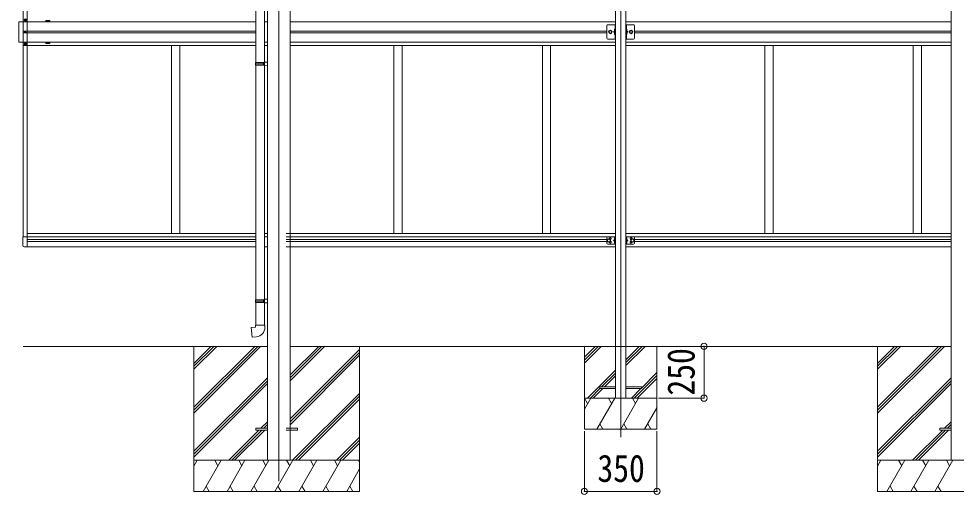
# Model space of a CAD drawing. Units: millimetres at full size, sheet at 1:30. Extents: x -8385 to 8479, y -5853 to 5787.
# Drawn here: x -1423 to 3101, y -1704 to 582 of the extents above; entities that cross this region are included whole.
import ezdxf
from ezdxf.enums import TextEntityAlignment as Align

# ---------------------------------------------------------------- set-up
doc = ezdxf.new("R2010")
doc.units = ezdxf.units.MM
doc.header["$LTSCALE"] = 30
doc.header["$PDMODE"] = 32
doc.header["$PDSIZE"] = 30
for name, color, linetype, lineweight in [('0-0_0', 7, 'Continuous', 9), ('0-1_本体', 4, 'Continuous', 9), ('0-2_部品', 7, 'Continuous', 9), ('0-8_PARTS2', 2, 'Continuous', 9), ('1-0_FRAME', 7, 'Continuous', 9), ('1-1_GLASS', 4, 'Continuous', 9), ('1-2_GLASS_SEAL', 7, 'Continuous', 9), ('1-7', 7, 'Continuous', 9), ('1-8', 2, 'Continuous', 9), ('1-A', 6, 'Continuous', 9)]:
    doc.layers.add(name, color=color, linetype=linetype, lineweight=lineweight)
doc.styles.add('ＭＳ ゴシック', font='')
doc.styles.get('ＭＳ ゴシック').set_extended_font_data('MS Gothic')

msp = doc.modelspace()

# ---------------------------------------------------------------- linework, layer by layer
at = {"layer": '0-0_0'}
for p, q in [((-1402.69, -999.78), (-223.69, -999.78)), ((-578.49, -999.78), (-578.49, -1699.78)), ((-578.49, -1293.96), (-284.31, -999.78)), ((-578.49, -1308.1), (-270.17, -999.78)), ((-578.49, -1322.24), (-256.03, -999.78)), ((-578.49, -1110.11), (-468.16, -999.78)), ((-578.49, -1095.97), (-482.3, -999.78)), ((-578.49, -1081.83), (-496.45, -999.78)), ((-113.69, -999.78), (3076.31, -999.78)), ((-113.69, -1165.81), (52.34, -999.78)), ((-113.69, -1151.67), (38.2, -999.78)), ((-113.69, -1137.53), (24.05, -999.78)), ((-113.69, -1349.66), (221.51, -1014.46)), ((-113.69, -1363.8), (221.51, -1028.6)), ((221.51, -999.78), (221.51, -1699.78)), ((2721.51, -999.78), (2721.51, -1699.78)), ((2721.51, -1293.96), (3015.69, -999.78)), ((2721.51, -1308.1), (3029.83, -999.78)), ((2721.51, -1322.24), (3043.97, -999.78)), ((2721.51, -1110.11), (2831.84, -999.78)), ((2721.51, -1095.97), (2817.7, -999.78)), ((2721.51, -1081.83), (2803.55, -999.78)), ((-113.69, -1377.94), (221.51, -1042.75)), ((-578.49, -1506.09), (-223.69, -1151.29)), ((-578.49, -1520.23), (-223.69, -1165.44)), ((2721.51, -1506.09), (3076.31, -1151.29)), ((2721.51, -1520.23), (3076.31, -1165.44)), ((-578.49, -1534.38), (-223.69, -1179.58)), ((2721.51, -1534.38), (3076.31, -1179.58)), ((-101.69, -1549.78), (221.51, -1226.59)), ((-87.54, -1549.78), (221.51, -1240.73)), ((-73.4, -1549.78), (221.51, -1254.88)), ((-255.55, -1395.28), (-223.69, -1363.42)), ((-241.41, -1395.28), (-223.69, -1377.57)), ((-227.27, -1395.28), (-223.69, -1391.71)), ((3044.45, -1395.28), (3076.31, -1363.42)), ((3058.59, -1395.28), (3076.31, -1377.57)), ((3072.73, -1395.28), (3076.31, -1391.71)), ((-410.05, -1549.78), (-264.55, -1404.28)), ((-395.91, -1549.78), (-250.41, -1404.28)), ((-381.77, -1549.78), (-236.27, -1404.28)), ((110.45, -1549.78), (221.51, -1438.72)), ((2889.95, -1549.78), (3035.45, -1404.28)), ((2904.09, -1549.78), (3049.59, -1404.28)), ((2918.23, -1549.78), (3063.73, -1404.28)), ((124.59, -1549.78), (221.51, -1452.87)), ((138.73, -1549.78), (221.51, -1467.01)), ((221.51, -1549.78), (-578.49, -1549.78)), ((-578.49, -1577.28), (-562.61, -1549.78)), ((-533.75, -1699.78), (-447.15, -1549.78)), ((-462.15, -1575.76), (-477.15, -1549.78)), ((-418.28, -1699.78), (-331.67, -1549.78)), ((-346.68, -1575.76), (-361.68, -1549.78)), ((-302.81, -1699.78), (-216.2, -1549.78)), ((-231.21, -1575.76), (-246.21, -1549.78)), ((-187.34, -1699.78), (-100.73, -1549.78)), ((-115.74, -1575.76), (-130.74, -1549.78)), ((-71.87, -1699.78), (14.74, -1549.78)), ((-0.26, -1575.76), (-15.27, -1549.78)), ((43.6, -1699.78), (130.21, -1549.78)), ((100.21, -1549.78), (115.21, -1575.76)), ((215.67, -1549.78), (221.51, -1559.88)), ((3521.51, -1549.78), (2721.51, -1549.78)), ((2721.51, -1577.28), (2737.39, -1549.78)), ((2766.25, -1699.78), (2852.85, -1549.78)), ((2837.85, -1575.76), (2822.85, -1549.78)), ((2881.72, -1699.78), (2968.33, -1549.78)), ((2953.32, -1575.76), (2938.32, -1549.78)), ((2997.19, -1699.78), (3083.8, -1549.78)), ((3068.79, -1575.76), (3053.79, -1549.78)), ((159.07, -1699.78), (221.51, -1591.64)), ((-518.75, -1673.8), (-503.75, -1699.78)), ((-403.28, -1673.8), (-388.28, -1699.78)), ((-287.81, -1673.8), (-272.81, -1699.78)), ((-172.34, -1673.8), (-157.34, -1699.78)), ((-56.87, -1673.8), (-41.87, -1699.78)), ((58.6, -1673.8), (73.6, -1699.78)), ((174.07, -1673.8), (189.07, -1699.78)), ((2781.25, -1673.8), (2796.25, -1699.78)), ((2896.72, -1673.8), (2911.72, -1699.78)), ((3012.19, -1673.8), (3027.19, -1699.78)), ((-578.49, -1699.78), (221.51, -1699.78)), ((2721.51, -1699.78), (3521.51, -1699.78))]:
    msp.add_line(p, q, dxfattribs=at)
at = {"layer": '0-1_本体'}
for p, q in [((-223.69, 1633.67), (-223.69, -1546.33)), ((-113.69, 1633.67), (-113.69, -1546.33)), ((3076.31, 1633.67), (3076.31, -1546.33))]:
    msp.add_line(p, q, dxfattribs=at)
at = {"layer": '0-2_部品'}
for p, q in [((-279.69, 1314.16), (-279.69, 369.97)), ((-237.69, 1311.6), (-237.69, 372.53)), ((-281.69, 367.97), (-280.69, 369.97)), ((-281.69, 367.97), (-237.69, 367.97)), ((-281.69, 367.97), (-281.69, 359.97)), ((-280.69, 369.97), (-237.69, 369.97)), ((-242.17, 367.97), (-242.6, 369.97)), ((-239.69, 372.47), (-223.69, 372.94)), ((-239.69, 370.47), (-239.69, 372.47)), ((-239.69, 370.47), (-237.69, 370.47)), ((-223.69, 372.94), (-223.69, 355)), ((-281.69, 359.97), (-237.69, 359.97)), ((-281.69, 359.97), (-280.69, 357.97)), ((-280.69, 357.97), (-237.69, 357.97)), ((-279.69, 357.97), (-279.69, -775.19)), ((-239.69, 355.47), (-239.69, 357.47)), ((-239.69, 355.47), (-223.69, 355)), ((-237.69, 355.41), (-237.69, -772.63)), ((-281.69, -777.19), (-280.69, -775.19)), ((-281.69, -777.19), (-237.69, -777.19)), ((-281.69, -777.19), (-281.69, -785.19)), ((-281.69, -785.19), (-237.69, -785.19)), ((-281.69, -785.19), (-280.69, -787.19)), ((-280.69, -775.19), (-237.69, -775.19)), ((-280.69, -787.19), (-237.69, -787.19)), ((-279.69, -787.19), (-279.69, -897.19)), ((-242.17, -777.19), (-242.6, -775.19)), ((-239.69, -772.69), (-223.69, -772.22)), ((-239.69, -774.69), (-239.69, -772.69)), ((-239.69, -774.69), (-237.69, -774.69)), ((-239.69, -789.69), (-239.69, -787.69)), ((-239.69, -789.69), (-223.69, -790.16)), ((-237.69, -789.75), (-237.69, -897.19)), ((-223.69, -772.22), (-223.69, -790.16)), ((-281.69, -897.19), (-235.69, -897.19)), ((-281.69, -907.19), (-281.69, -897.19)), ((-235.69, -897.19), (-235.69, -908.1))]:
    msp.add_line(p, q, dxfattribs=at)
at = {"layer": '0-2_部品', "color": 4}
for p, q in [((-278.49, -1395.28), (-278.49, -1404.28)), ((-223.69, -1395.28), (-278.49, -1395.28)), ((-78.89, -1395.28), (-133.69, -1395.28)), ((3021.51, -1395.28), (3021.51, -1404.28)), ((3076.31, -1395.28), (3021.51, -1395.28)), ((-223.69, -1404.28), (-278.49, -1404.28)), ((3076.31, -1404.28), (3021.51, -1404.28))]:
    msp.add_line(p, q, dxfattribs=at)
at = {"layer": '0-2_部品'}
for points in [[(-242.17, 367.97), (-242.17, 359.97), (-242.6, 357.97)], [(-239.69, 357.47), (-237.69, 357.47), (-237.69, 370.47)], [(-242.17, -777.19), (-242.17, -785.19), (-242.6, -787.19)], [(-239.69, -787.69), (-237.69, -787.69), (-237.69, -774.69)], [(-276.77, -952.93), (-297.61, -954.76), (-301.62, -908.93), (-281.69, -907.19)]]:
    msp.add_lwpolyline(points, dxfattribs=at)
at = {"layer": '0-2_部品', "color": 4}
msp.add_lwpolyline([(-78.89, -1395.28), (-78.89, -1404.28), (-133.69, -1404.28)], dxfattribs=at)
at = {"layer": '0-2_部品'}
msp.add_arc((-280.69, -908.1), 45, 275, 0, dxfattribs=at)
at = {"layer": '0-8_PARTS2'}
msp.add_line((-168.69, 1600.22), (-168.69, -1649.78), dxfattribs=at)
at = {"layer": '1-0_FRAME'}
for p, q in [((1306.3, -999.78), (1306.3, -1399.78)), ((1306.3, -1052.13), (1358.65, -999.78)), ((1306.3, -1066.27), (1372.8, -999.78)), ((1306.3, -1080.41), (1386.94, -999.78)), ((1506.3, -1092.55), (1599.07, -999.78)), ((1506.3, -1078.4), (1584.93, -999.78)), ((1506.3, -1064.26), (1570.79, -999.78)), ((1656.3, -1399.78), (1656.3, -999.78)), ((1320.78, -1249.78), (1456.3, -1114.26)), ((1388.93, -1195.78), (1456.3, -1128.4)), ((1581.3, -1201.39), (1656.3, -1126.39)), ((1403.07, -1195.78), (1456.3, -1142.55)), ((1547.06, -1249.78), (1656.3, -1140.54)), ((1561.2, -1249.78), (1656.3, -1154.68)), ((1334.93, -1249.78), (1381.3, -1203.4)), ((1349.07, -1249.78), (1395.07, -1203.78)), ((1532.92, -1249.78), (1578.92, -1203.78)), ((1306.3, -1302.9), (1336.97, -1249.78)), ((1306.3, -1249.78), (1656.3, -1249.78)), ((1321.97, -1275.77), (1306.97, -1249.78)), ((1365.84, -1399.78), (1452.44, -1249.78)), ((1437.44, -1275.77), (1422.44, -1249.78)), ((1481.31, -1399.78), (1567.91, -1249.78)), ((1552.91, -1275.76), (1537.91, -1249.78)), ((1596.78, -1399.78), (1656.3, -1296.68)), ((1306.3, -1399.78), (1656.3, -1399.78)), ((1380.84, -1373.8), (1395.84, -1399.78)), ((1496.31, -1373.8), (1511.31, -1399.78)), ((1611.78, -1373.8), (1626.78, -1399.78))]:
    msp.add_line(p, q, dxfattribs=at)
at = {"layer": '1-1_GLASS'}
for p, q in [((1456.3, 1603.55), (1456.3, -1249.78)), ((1506.3, 1603.55), (1506.3, -1249.78)), ((-1382.69, 1554.79), (-1382.69, -519.42)), ((-1402.69, 1505.39), (-1402.69, -470.22)), ((-686.69, 453.09), (-686.69, -454.41)), ((-646.69, 453.09), (-646.69, -454.41)), ((387.3, 453.09), (387.3, -454.41)), ((427.3, 453.09), (427.3, -454.41)), ((1103.3, 453.09), (1103.3, -454.41)), ((1143.3, 453.09), (1143.3, -454.41)), ((2177.31, 453.09), (2177.31, -454.41)), ((2217.31, 453.09), (2217.31, -454.41)), ((2893.31, 453.09), (2893.31, -454.41)), ((2933.31, 453.09), (2933.31, -454.41)), ((-1382.69, -454.41), (-279.69, -454.41)), ((-1382.69, -470.41), (-279.69, -470.41)), ((-1382.69, -483.91), (-281.69, -483.91)), ((-1382.69, -492.91), (-279.69, -492.91)), ((-237.69, -454.41), (-223.69, -454.41)), ((-237.69, -470.41), (-223.69, -470.41)), ((-133.49, -454.41), (1456.3, -454.41)), ((-133.49, -470.41), (1456.3, -470.41)), ((-133.49, -483.91), (1414.3, -483.91)), ((-133.49, -492.91), (1414.3, -492.91)), ((1506.3, -454.41), (3076.31, -454.41)), ((1506.3, -470.41), (3076.31, -470.41)), ((1548.3, -483.91), (3076.31, -483.91)), ((1548.3, -492.91), (3076.31, -492.91)), ((-1382.69, -518.91), (-279.69, -518.91)), ((-237.69, -518.91), (-223.69, -518.91)), ((-133.49, -518.91), (1456.3, -518.91)), ((1506.3, -518.91), (3076.31, -518.91))]:
    msp.add_line(p, q, dxfattribs=at)
at = {"layer": '1-2_GLASS_SEAL'}
for p, q in [((-1382.69, -470.22), (-1403.19, -470.22)), ((-1403.19, -513.12), (-1403.19, -470.22)), ((1414.3, -475.91), (1414.3, -500.91)), ((1419.3, -470.91), (1456.3, -470.91)), ((1453.8, -488.41), (1446.8, -488.41)), ((1453.3, -475.41), (1452.5, -475.55)), ((1453.3, -483.41), (1452.5, -483.27)), ((1453.3, -493.41), (1452.5, -493.55)), ((1453.3, -483.41), (1453.8, -483.32)), ((1453.8, -470.91), (1453.8, -505.91)), ((1456.3, -470.91), (1456.3, -505.91)), ((1506.31, -470.91), (1506.31, -505.91)), ((1543.31, -470.91), (1506.31, -470.91)), ((1508.81, -470.91), (1508.81, -505.91)), ((1509.31, -483.41), (1508.81, -483.32)), ((1508.81, -488.41), (1515.81, -488.41)), ((1509.31, -475.41), (1510.11, -475.55)), ((1509.31, -483.41), (1510.11, -483.27)), ((1509.31, -493.41), (1510.11, -493.55)), ((1548.31, -475.91), (1548.31, -500.91)), ((-1382.69, -519.42), (-1397.98, -518.62)), ((1419.3, -505.91), (1456.3, -505.91)), ((1453.3, -501.41), (1452.5, -501.27)), ((1453.3, -501.41), (1453.8, -501.32)), ((1543.31, -505.91), (1506.31, -505.91)), ((1509.31, -501.41), (1508.81, -501.32)), ((1509.31, -501.41), (1510.11, -501.27))]:
    msp.add_line(p, q, dxfattribs=at)
at = {"layer": '1-2_GLASS_SEAL', "color": 4}
for p, q in [((1456.3, -1203.78), (1381.3, -1203.78)), ((1506.3, -1195.78), (1581.3, -1195.78))]:
    msp.add_line(p, q, dxfattribs=at)
at = {"layer": '1-2_GLASS_SEAL'}
for points in [[(1424.3, -495.92), (1430.8, -492.17), (1430.8, -484.66), (1424.3, -480.91), (1417.8, -484.66), (1417.8, -492.17)], [(1538.31, -495.92), (1531.81, -492.17), (1531.81, -484.66), (1538.31, -480.91), (1544.81, -484.66), (1544.81, -492.17)]]:
    msp.add_lwpolyline(points, close=True, dxfattribs=at)
for points in [[(1453.8, -483.41), (1446.8, -488.41), (1453.8, -493.41)], [(1454.19, -479.41), (1453.56, -478.23), (1451.33, -477.11)], [(1454.19, -479.41), (1453.56, -480.6), (1451.33, -481.71)], [(1454.19, -497.41), (1453.56, -496.23), (1451.33, -495.11)], [(1454.19, -497.41), (1453.56, -498.6), (1451.33, -499.71)], [(1453.3, -483.41), (1453.3, -475.41), (1453.8, -475.5), (1453.8, -483.32)], [(1453.3, -501.41), (1453.3, -493.41), (1453.8, -493.5), (1453.8, -501.32)], [(1508.42, -479.41), (1509.05, -478.23), (1511.28, -477.11)], [(1508.42, -479.41), (1509.05, -480.6), (1511.28, -481.71)], [(1508.42, -497.41), (1509.05, -496.23), (1511.28, -495.11)], [(1508.42, -497.41), (1509.05, -498.6), (1511.28, -499.71)], [(1509.31, -483.41), (1509.31, -475.41), (1508.81, -475.5), (1508.81, -483.32)], [(1508.81, -483.41), (1515.81, -488.41), (1508.81, -493.41)], [(1509.31, -501.41), (1509.31, -493.41), (1508.81, -493.5), (1508.81, -501.32)]]:
    msp.add_lwpolyline(points, dxfattribs=at)
at = {"layer": '1-2_GLASS_SEAL', "color": 4}
for points in [[(1381.3, -1203.78), (1381.3, -1195.78), (1456.3, -1195.78)], [(1581.3, -1195.78), (1581.3, -1203.78), (1506.3, -1203.78)]]:
    msp.add_lwpolyline(points, dxfattribs=at)
at = {"layer": '1-2_GLASS_SEAL'}
for centre, radius in [((1424.3, -488.41), 8.5), ((1424.3, -488.41), 7.5), ((1424.3, -488.41), 6.5), ((1538.31, -488.41), 8.5), ((1538.31, -488.41), 7.5), ((1538.31, -488.41), 6.5)]:
    msp.add_circle(centre, radius, dxfattribs=at)
for centre, radius, start, end in [((1419.3, -475.91), 5, 90, 180), ((1431.3, -479.91), 4.25, 274.76077, 186.29431), ((1431.3, -496.91), 4.25, 173.70569, 85.23923), ((1457.4, -479.41), 6.5, 147.94412, 212.05588), ((1457.4, -497.41), 6.5, 147.94412, 212.05588), ((1452.66, -476.44), 0.9, 100, 147.94412), ((1452.66, -482.38), 0.9, 212.05588, 260), ((1452.66, -494.44), 0.9, 100, 147.94412), ((1509.95, -476.44), 0.9, 32.05588, 80), ((1509.95, -482.38), 0.9, 280, 327.94412), ((1509.95, -494.44), 0.9, 32.05588, 80), ((1505.21, -479.41), 6.5, 327.94412, 32.05588), ((1505.21, -497.41), 6.5, 327.94412, 32.05588), ((1531.31, -479.91), 4.25, 353.70569, 265.23923), ((1531.31, -496.91), 4.25, 94.76077, 6.29431), ((1543.31, -475.91), 5, 0, 90), ((-1397.69, -513.12), 5.5, 180, 267), ((1419.3, -500.91), 5, 180, 270), ((1452.66, -500.38), 0.9, 212.05588, 260), ((1509.95, -500.38), 0.9, 280, 327.94412), ((1543.31, -500.91), 5, 270, 0)]:
    msp.add_arc(centre, radius, start, end, dxfattribs=at)
at = {"layer": '1-7', "color": 4}
for p, q in [((-1402.69, 566.59), (-279.49, 566.59)), ((-237.69, 566.59), (-223.69, 566.59)), ((-113.69, 566.59), (1456.56, 566.59)), ((1506.56, 566.59), (3076.31, 566.59)), ((-1402.69, 522.09), (-279.49, 522.09)), ((-279.49, 513.09), (-1402.69, 513.09)), ((-113.69, 522.09), (1414.56, 522.09)), ((1414.56, 513.09), (-113.69, 513.09)), ((1548.56, 522.09), (3076.31, 522.09)), ((3076.31, 513.09), (1548.56, 513.09)), ((-1402.69, 468.59), (-279.49, 468.59)), ((-279.49, 453.09), (-1402.69, 453.09)), ((-237.69, 468.59), (-223.69, 468.59)), ((-237.69, 453.09), (-223.69, 453.09)), ((-113.69, 468.59), (1456.56, 468.59)), ((-113.69, 453.09), (1456.56, 453.09)), ((1506.56, 468.59), (3076.31, 468.59)), ((1506.56, 453.09), (3076.31, 453.09))]:
    msp.add_line(p, q, dxfattribs=at)
at = {"layer": '1-7'}
for p, q in [((-1393.19, 575.09), (-1394.19, 575.09)), ((-1390.19, 576.09), (-1389.19, 576.09)), ((1414.56, 488.09), (1414.56, 548.09)), ((1419.56, 553.09), (1456.56, 553.09)), ((1454.06, 553.09), (1454.06, 483.09)), ((1543.56, 553.09), (1506.56, 553.09)), ((1509.06, 553.09), (1509.06, 483.09)), ((1548.56, 488.09), (1548.56, 548.09)), ((-1393.92, 518), (-1394.74, 518)), ((-1391.46, 517.18), (-1390.64, 517.18)), ((1454.06, 523.09), (1447.06, 518.09)), ((1454.06, 518.09), (1447.06, 518.09)), ((1454.06, 513.09), (1447.06, 518.09)), ((1453.56, 531.09), (1452.75, 530.95)), ((1453.56, 523.09), (1452.75, 523.23)), ((1453.56, 513.09), (1452.75, 512.95)), ((1453.56, 505.09), (1452.75, 505.23)), ((1453.56, 523.09), (1454.06, 523.18)), ((1453.56, 505.09), (1454.06, 505.18)), ((1509.56, 523.09), (1509.06, 523.18)), ((1509.06, 523.09), (1516.06, 518.09)), ((1509.06, 518.09), (1516.06, 518.09)), ((1509.06, 513.09), (1516.06, 518.09)), ((1509.56, 505.09), (1509.06, 505.18)), ((1509.56, 531.09), (1510.36, 530.95)), ((1509.56, 523.09), (1510.36, 523.23)), ((1509.56, 513.09), (1510.36, 512.95)), ((1509.56, 505.09), (1510.36, 505.23)), ((-1393.19, 460.09), (-1394.19, 460.09)), ((-1390.19, 459.09), (-1389.19, 459.09))]:
    msp.add_line(p, q, dxfattribs=at)
for points in [[(-1402.69, 566.59), (-1423.39, 566.59), (-1423.39, 468.59), (-1402.69, 468.59)], [(-1394.19, 575.09), (-1394.19, 576.09), (-1393.19, 576.09)], [(-1392.19, 577.09), (-1392.19, 578.09), (-1391.19, 578.09), (-1391.19, 577.09)], [(-1391.19, 574.09), (-1391.19, 573.09), (-1392.19, 573.09), (-1392.19, 574.09)], [(-1389.19, 576.09), (-1389.19, 575.09), (-1390.19, 575.09)], [(1419.56, 483.09), (1456.56, 483.09), (1456.56, 553.09)], [(1543.56, 483.09), (1506.56, 483.09), (1506.56, 553.09)], [(-1394.74, 518), (-1394.74, 517.18), (-1393.92, 517.18)], [(-1392.28, 518.82), (-1392.28, 519.64), (-1393.1, 519.64), (-1393.1, 518.82)], [(-1393.1, 516.36), (-1393.1, 515.54), (-1392.28, 515.54), (-1392.28, 516.36)], [(-1390.64, 517.18), (-1390.64, 518), (-1391.46, 518)], [(1454.44, 527.09), (1453.81, 528.27), (1451.58, 529.39)], [(1454.44, 527.09), (1453.81, 525.9), (1451.58, 524.79)], [(1454.44, 509.09), (1453.81, 510.27), (1451.58, 511.39)], [(1454.44, 509.09), (1453.81, 507.9), (1451.58, 506.79)], [(1453.56, 523.09), (1453.56, 531.09), (1454.06, 531), (1454.06, 523.18)], [(1453.56, 505.09), (1453.56, 513.09), (1454.06, 513), (1454.06, 505.18)], [(1508.67, 527.09), (1509.3, 528.27), (1511.53, 529.39)], [(1508.67, 527.09), (1509.3, 525.9), (1511.53, 524.79)], [(1508.67, 509.09), (1509.3, 510.27), (1511.53, 511.39)], [(1508.67, 509.09), (1509.3, 507.9), (1511.53, 506.79)], [(1509.56, 523.09), (1509.56, 531.09), (1509.06, 531), (1509.06, 523.18)], [(1509.56, 505.09), (1509.56, 513.09), (1509.06, 513), (1509.06, 505.18)], [(-1394.19, 460.09), (-1394.19, 459.09), (-1393.19, 459.09)], [(-1391.19, 461.09), (-1391.19, 462.09), (-1392.19, 462.09), (-1392.19, 461.09)], [(-1392.19, 458.09), (-1392.19, 457.09), (-1391.19, 457.09), (-1391.19, 458.09)], [(-1389.19, 459.09), (-1389.19, 460.09), (-1390.19, 460.09)]]:
    msp.add_lwpolyline(points, dxfattribs=at)
at = {"layer": '1-7', "color": 4}
for points in [[(-1272.69, 568.59), (-1292.69, 568.59), (-1292.69, 573.59), (-1272.69, 573.59)], [(-1272.69, 466.59), (-1292.69, 466.59), (-1292.69, 461.59), (-1272.69, 461.59)]]:
    msp.add_lwpolyline(points, close=True, dxfattribs=at)
at = {"layer": '1-7'}
for points in [[(1439.06, 518.09), (1435.31, 511.59), (1427.8, 511.59), (1424.05, 518.09), (1427.8, 524.59), (1435.31, 524.59)], [(1524.05, 518.09), (1527.8, 511.59), (1535.31, 511.59), (1539.06, 518.09), (1535.31, 524.59), (1527.8, 524.59)]]:
    msp.add_lwpolyline(points, close=True, dxfattribs=at)
for centre, radius in [((-1391.69, 575.59), 5.9), ((-1392.69, 517.59), 3.75), ((1431.56, 518.09), 8.5), ((1431.56, 518.09), 7.5), ((1431.56, 518.09), 6.5), ((1431.56, 518.09), 5.5), ((1531.56, 518.09), 8.5), ((1531.56, 518.09), 7.5), ((1531.56, 518.09), 6.5), ((1531.56, 518.09), 5.5), ((-1391.69, 459.59), 5.9)]:
    msp.add_circle(centre, radius, dxfattribs=at)
for centre, radius, start, end in [((-1393.19, 577.09), 1, 270, 0), ((-1393.19, 574.09), 1, 0, 90), ((-1390.19, 577.09), 1, 180, 270), ((-1390.19, 574.09), 1, 90, 180), ((1419.56, 548.09), 5, 90, 180), ((1543.56, 548.09), 5, 0, 90), ((-1393.92, 518.82), 0.82, 270, 0), ((-1393.92, 516.36), 0.82, 0, 90), ((-1391.46, 518.82), 0.82, 180, 270), ((-1391.46, 516.36), 0.82, 90, 180), ((1457.66, 527.09), 6.5, 147.94412, 212.05588), ((1457.66, 509.09), 6.5, 147.94412, 212.05588), ((1452.91, 530.06), 0.9, 100, 147.94412), ((1452.91, 524.12), 0.9, 212.05588, 260), ((1452.91, 512.06), 0.9, 100, 147.94412), ((1452.91, 506.12), 0.9, 212.05588, 260), ((1510.2, 530.06), 0.9, 32.05588, 80), ((1510.2, 524.12), 0.9, 280, 327.94412), ((1510.2, 512.06), 0.9, 32.05588, 80), ((1510.2, 506.12), 0.9, 280, 327.94412), ((1505.46, 527.09), 6.5, 327.94412, 32.05588), ((1505.46, 509.09), 6.5, 327.94412, 32.05588), ((-1393.19, 461.09), 1, 270, 0), ((-1393.19, 458.09), 1, 0, 90), ((-1390.19, 461.09), 1, 180, 270), ((-1390.19, 458.09), 1, 90, 180), ((1419.56, 488.09), 5, 180, 270), ((1543.56, 488.09), 5, 270, 0)]:
    msp.add_arc(centre, radius, start, end, dxfattribs=at)
at = {"layer": '1-8'}
msp.add_line((1481.56, 1600.22), (1481.56, -1437.52), dxfattribs=at)
at = {"layer": '1-A'}
for p, q in [((1883.82, -999.78), (1664.32, -999.78)), ((1883.82, -999.78), (1883.82, -1249.78)), ((1883.82, -1249.78), (1664.32, -1249.78)), ((1306.55, -1699.78), (1306.55, -1409.61)), ((1656.55, -1699.78), (1656.55, -1409.61)), ((1306.55, -1699.78), (1656.55, -1699.78))]:
    msp.add_line(p, q, dxfattribs=at)
for p in [(1883.82, -999.78), (1883.82, -1249.78), (1306.55, -1699.78), (1656.55, -1699.78)]:
    msp.add_point(p, dxfattribs=at)

# ---------------------------------------------------------------- texts
at = {"layer": '1-A', "color": 7, "style": 'ＭＳ ゴシック', "width": 0.85}
msp.add_text('250', height=132, rotation=90, dxfattribs=at).set_placement((1877.82, -1237.28), align=Align.BOTTOM_LEFT)
msp.add_text('350', height=132, dxfattribs=at).set_placement((1369.05, -1693.78), align=Align.BOTTOM_LEFT)

doc.saveas('drawing.dxf')
